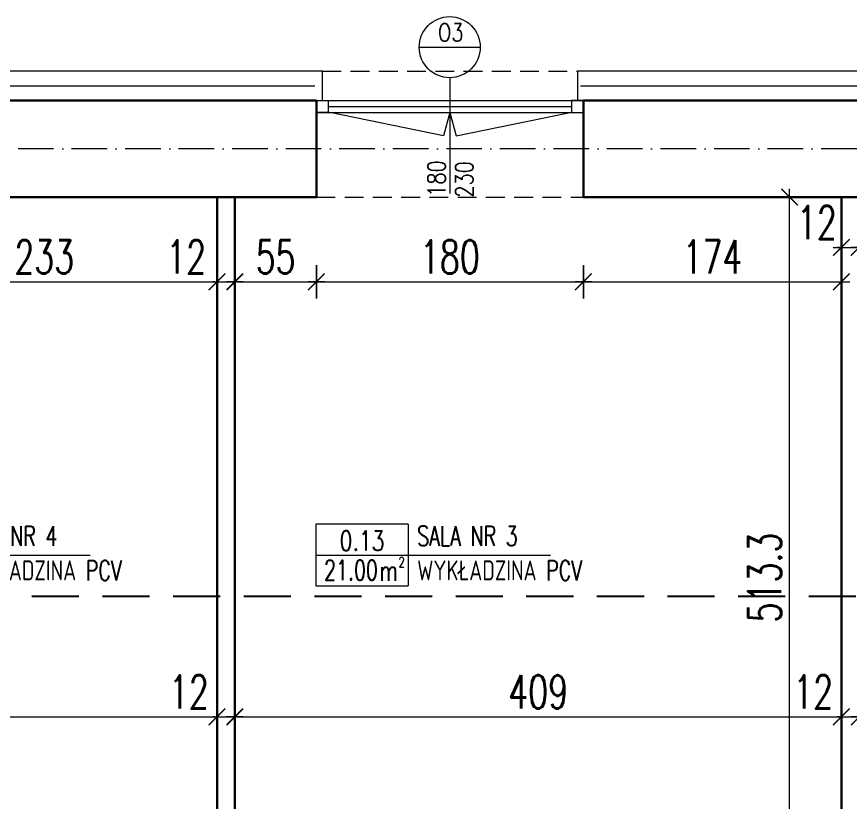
# Model space of a CAD drawing. Header units: millimetres. Extents: x -105266 to 178069, y 491 to 168574.
# Drawn here: x -44138 to -43576, y 56457 to 56987 of the extents above; entities that cross this region are included whole.
import ezdxf
from ezdxf.enums import TextEntityAlignment as Align

# ---------------------------------------------------------------- set-up
doc = ezdxf.new("R2010")
doc.units = ezdxf.units.MM
for name, pattern in [('ACAD_ISO10W100', [18, 12, -3, 0, -3]), ('DASHED', [19.05, 12.7, -6.35]), ('HIDDEN', [9.525, 6.35, -3.175])]:
    doc.linetypes.add(name, pattern=pattern)
doc.layers.get('defpoints').update_dxf_attribs({"color": 4})
for name, color, linetype, lineweight in [('A-izolacja', 4, 'BATTING', 5), ('A-murowane', 2, 'Continuous', 30), ('A-nad', 4, 'DASHED', 15), ('A-wykończenia', 6, 'Continuous', 13), ('A01_OSIE', 9, 'ACAD_ISO10W100', 9), ('A08_OPIS DRZWI_OKIEN', 9, 'Continuous', 9), ('A16_OPIS_POM', 2, 'Continuous', 9), ('A17_OPIS_WARSTW', 32, 'Continuous', 9), ('stolarka', 1, 'Continuous', 5)]:
    doc.layers.add(name, color=color, linetype=linetype, lineweight=lineweight)
doc.styles.add('ROMANS', font='romans', dxfattribs={"width": 0.7})
doc.styles.add('WYM', font='ROMANS.SHX', dxfattribs={"width": 0.75})
doc.linetypes.add('BATTING', pattern='A,0.00254,-2.54,[134,ltypeshp.shx,S=2.54,R=0,X=-2.54,Y=0],-5.08,[134,ltypeshp.shx,S=2.54,R=180,X=2.54,Y=0],-2.54', length=10.16254)
doc.dimstyles.new('PM-100', dxfattribs={"dimscale": 2.8, "dimtxt": 8, "dimasz": 0.5, "dimexe": 0, "dimexo": 0, "dimgap": 2, "dimtad": 1, "dimdec": 1, "dimrnd": 0.1, "dimzin": 13, "dimdsep": 46, "dimtxsty": 'ROMANS', "dimblk": 'Q', "dimcen": 0, "dimse1": 1, "dimse2": 1, "dimclrd": 256, "dimclre": 251, "dimclrt": 41, "dimadec": 1, "dimazin": 0, "dimtfac": 1, "dimtdec": 1, "dimtix": 1, "dimtmove": 1, "dimatfit": 0, "dimldrblk": 'NONE', "dimfxl": 1, "dimtolj": 1, "dimtzin": 13, "dimlwd": -1, "dimlwe": 0, "dimarcsym": 0})

# ---------------------------------------------------------------- blocks, each defined once
blk = doc.blocks.new('A$C053F561D')
at = {"layer": 'stolarka'}
for p, q in [((0, -2), (180, -2)), ((0, -10), (180, -10)), ((8, -6), (172, -6))]:
    blk.add_line(p, q, dxfattribs=at)
for points in [[(0, -2), (8, -2), (8, -10), (0, -10), (0, -2)], [(180, -2), (172, -2), (172, -10), (180, -10), (180, -2)]]:
    blk.add_lwpolyline(points, dxfattribs=at)
blk = doc.blocks.new('drzwi opis')
for p, q in [((-29.32, 124.88), (29.32, 124.88)), ((0, 95.56), (0, -15.56))]:
    blk.add_line(p, q)
blk.add_circle((0, 124.88), 29.32)
at = {"style": 'ROMANS', "width": 0.7}
for tag, p in [('WDNR', (1.09, 127.47)), ('WDPPOZ', (0, 102.7))]:
    blk.add_attdef(tag, text='', height=17, dxfattribs=at).set_placement(p, align=Align.CENTER)
for tag, p in [('WDS', (-4.07, -6.01)), ('WDH', (22.49, -6.37))]:
    blk.add_attdef(tag, text='', height=17, rotation=90, dxfattribs=at).set_placement(p, align=Align.CENTER)
blk = doc.blocks.new('opis-pomieszczenie')
for p, q in [((0, 21.79), (0, -21.42)), ((-64.77, 0), (99.88, 0))]:
    blk.add_line(p, q)
blk.add_lwpolyline([(0, 21.79), (-64.77, 21.79), (-64.77, -21.42), (0, -21.42)])
at = {"style": 'ROMANS', "width": 0.7}
for s, height, p in [('2', 7.15, (-4.55, -8.35)), ('m', 14.3, (-13.79, -17.95))]:
    blk.add_text(s, height=height, dxfattribs=at).set_placement(p, align=Align.CENTER)
for tag, p in [('POMIESZCZENIE', (6.3, 3.88)), ('POS', (6.3, -17.57))]:
    blk.add_attdef(tag, p, '', height=14.3, dxfattribs=at)
blk.add_attdef('NR', text='', height=14.3, dxfattribs=at).set_placement((-32.39, 2.83), align=Align.CENTER)
blk.add_attdef('POW', text='', height=14.3, dxfattribs=at).set_placement((-27, -17.41), align=Align.RIGHT)
blk = doc.blocks.new('Q')
for p, q in [((0, 8), (0, -8)), ((-4, 0), (4, 0))]:
    blk.add_line(p, q)
at = {"const_width": 0.7}
blk.add_lwpolyline([(4, 4), (-4, -4)], dxfattribs=at)
blk = doc.blocks.new('*D150')
at = {"layer": 'A17_OPIS_WARSTW', "transparency": 16777216}
blk.add_line((-44410.31, 56514.54), (-44004.11, 56514.54), dxfattribs=at)
at = {"layer": 'defpoints', "color": 0, "transparency": 16777216}
for p in [(-44411.71, 56744.1), (-44002.71, 56734.1), (-44002.71, 56514.54)]:
    blk.add_point(p, dxfattribs=at)
at = {"layer": 'A17_OPIS_WARSTW', "transparency": 16777216, "xscale": 1.399999999999999, "yscale": 1.399999999999999, "zscale": 1.399999999999999, "rotation": 180}
blk.add_blockref('Q', (-44411.71, 56514.54), dxfattribs=at)
at = {"layer": 'A17_OPIS_WARSTW', "transparency": 16777216, "xscale": 1.399999999999999, "yscale": 1.399999999999999, "zscale": 1.399999999999999}
blk.add_blockref('Q', (-44002.71, 56514.54), dxfattribs=at)
at = {"layer": 'A17_OPIS_WARSTW', "color": 41, "transparency": 16777216, "insert": (-44207.21, 56531.34), "char_height": 22.4, "attachment_point": 5, "style": 'ROMANS'}
blk.add_mtext('\\A1;409', dxfattribs=at)
blk = doc.blocks.new('_None')
blk = doc.blocks.new('*D310')
at = {"layer": 'A17_OPIS_WARSTW', "transparency": 16777216}
blk.add_line((-43989.31, 56514.54), (-43583.11, 56514.54), dxfattribs=at)
at = {"layer": 'defpoints', "color": 0, "transparency": 16777216}
for p in [(-43990.71, 56741.57), (-43581.71, 56697.52), (-43581.71, 56514.54)]:
    blk.add_point(p, dxfattribs=at)
at = {"layer": 'A17_OPIS_WARSTW', "transparency": 16777216, "xscale": 1.399999999999999, "yscale": 1.399999999999999, "zscale": 1.399999999999999, "rotation": 180}
blk.add_blockref('Q', (-43990.71, 56514.54), dxfattribs=at)
at = {"layer": 'A17_OPIS_WARSTW', "transparency": 16777216, "xscale": 1.399999999999999, "yscale": 1.399999999999999, "zscale": 1.399999999999999}
blk.add_blockref('Q', (-43581.71, 56514.54), dxfattribs=at)
at = {"layer": 'A17_OPIS_WARSTW', "color": 41, "transparency": 16777216, "insert": (-43786.21, 56531.34), "char_height": 22.4, "attachment_point": 5, "style": 'ROMANS'}
blk.add_mtext('\\A1;409', dxfattribs=at)
blk = doc.blocks.new('*D311')
at = {"layer": 'A17_OPIS_WARSTW', "transparency": 16777216}
blk.add_line((-43616.63, 56353.24), (-43616.63, 56863.74), dxfattribs=at)
at = {"layer": 'defpoints', "color": 0, "transparency": 16777216}
for p in [(-43935.71, 56865.14), (-43616.63, 56865.14), (-43736.21, 56351.84)]:
    blk.add_point(p, dxfattribs=at)
at = {"layer": 'A17_OPIS_WARSTW', "transparency": 16777216, "xscale": 1.399999999999999, "yscale": 1.399999999999999, "zscale": 1.399999999999999}
for p, rotation in [((-43616.63, 56865.14), 90), ((-43616.63, 56351.84), 270)]:
    blk.add_blockref('Q', p, dxfattribs=dict(at, rotation=rotation))
at = {"layer": 'A17_OPIS_WARSTW', "color": 41, "transparency": 16777216, "insert": (-43633.43, 56608.49), "char_height": 22.4, "attachment_point": 5, "rotation": 90, "style": 'ROMANS'}
blk.add_mtext('\\A1;513.3', dxfattribs=at)
blk = doc.blocks.new('*D320')
at = {"layer": 'A17_OPIS_WARSTW', "transparency": 16777216}
blk.add_line((-44234.31, 56807.94), (-44004.11, 56807.94), dxfattribs=at)
at = {"layer": 'defpoints', "color": 0, "transparency": 16777216}
for p in [(-44235.71, 56865.14), (-44002.71, 56865.14), (-44002.71, 56807.94)]:
    blk.add_point(p, dxfattribs=at)
at = {"layer": 'A17_OPIS_WARSTW', "transparency": 16777216, "xscale": 1.399999999999999, "yscale": 1.399999999999999, "zscale": 1.399999999999999, "rotation": 180}
blk.add_blockref('Q', (-44235.71, 56807.94), dxfattribs=at)
at = {"layer": 'A17_OPIS_WARSTW', "transparency": 16777216, "xscale": 1.399999999999999, "yscale": 1.399999999999999, "zscale": 1.399999999999999}
blk.add_blockref('Q', (-44002.71, 56807.94), dxfattribs=at)
at = {"layer": 'A17_OPIS_WARSTW', "color": 41, "transparency": 16777216, "insert": (-44119.21, 56824.74), "char_height": 22.4, "attachment_point": 5, "style": 'ROMANS'}
blk.add_mtext('\\A1;233', dxfattribs=at)
blk = doc.blocks.new('*D321')
at = {"layer": 'A17_OPIS_WARSTW', "transparency": 16777216}
for p, q in [((-44040.72, 56807.94), (-44002.71, 56807.94)), ((-44004.11, 56807.94), (-44005.51, 56807.94)), ((-44002.71, 56807.94), (-43990.71, 56807.94)), ((-44002.71, 56807.94), (-43990.71, 56807.94)), ((-43989.31, 56807.94), (-43987.91, 56807.94))]:
    blk.add_line(p, q, dxfattribs=at)
at = {"layer": 'defpoints', "color": 0, "transparency": 16777216}
for p in [(-44002.71, 56865.14), (-43990.71, 56865.14), (-43990.71, 56807.94)]:
    blk.add_point(p, dxfattribs=at)
at = {"layer": 'A17_OPIS_WARSTW', "transparency": 16777216, "xscale": 1.399999999999999, "yscale": 1.399999999999999, "zscale": 1.399999999999999}
blk.add_blockref('Q', (-44002.71, 56807.94), dxfattribs=at)
at = {"layer": 'A17_OPIS_WARSTW', "transparency": 16777216, "xscale": 1.399999999999999, "yscale": 1.399999999999999, "zscale": 1.399999999999999, "rotation": 180}
blk.add_blockref('Q', (-43990.71, 56807.94), dxfattribs=at)
at = {"layer": 'A17_OPIS_WARSTW', "color": 41, "transparency": 16777216, "insert": (-44023.55, 56824.74), "char_height": 22.4, "attachment_point": 5, "style": 'ROMANS'}
blk.add_mtext('\\A1;12', dxfattribs=at)
blk = doc.blocks.new('*D322')
at = {"layer": 'A17_OPIS_WARSTW', "transparency": 16777216}
blk.add_line((-43989.31, 56807.94), (-43937.11, 56807.94), dxfattribs=at)
at = {"layer": 'defpoints', "color": 0, "transparency": 16777216}
for p in [(-43990.71, 56865.14), (-43935.71, 56865.14), (-43935.71, 56807.94)]:
    blk.add_point(p, dxfattribs=at)
at = {"layer": 'A17_OPIS_WARSTW', "transparency": 16777216, "xscale": 1.399999999999999, "yscale": 1.399999999999999, "zscale": 1.399999999999999, "rotation": 180}
blk.add_blockref('Q', (-43990.71, 56807.94), dxfattribs=at)
at = {"layer": 'A17_OPIS_WARSTW', "transparency": 16777216, "xscale": 1.399999999999999, "yscale": 1.399999999999999, "zscale": 1.399999999999999}
blk.add_blockref('Q', (-43935.71, 56807.94), dxfattribs=at)
at = {"layer": 'A17_OPIS_WARSTW', "color": 41, "transparency": 16777216, "insert": (-43963.21, 56824.74), "char_height": 22.4, "attachment_point": 5, "style": 'ROMANS'}
blk.add_mtext('\\A1;55', dxfattribs=at)
blk = doc.blocks.new('*D162')
at = {"layer": 'A17_OPIS_WARSTW', "transparency": 16777216}
blk.add_line((-43934.31, 56807.94), (-43757.11, 56807.94), dxfattribs=at)
at = {"layer": 'defpoints', "color": 0, "transparency": 16777216}
for p in [(-43935.71, 56865.14), (-43755.71, 56865.14), (-43755.71, 56807.94)]:
    blk.add_point(p, dxfattribs=at)
at = {"layer": 'A17_OPIS_WARSTW', "transparency": 16777216, "xscale": 1.399999999999999, "yscale": 1.399999999999999, "zscale": 1.399999999999999, "rotation": 180}
blk.add_blockref('Q', (-43935.71, 56807.94), dxfattribs=at)
at = {"layer": 'A17_OPIS_WARSTW', "transparency": 16777216, "xscale": 1.399999999999999, "yscale": 1.399999999999999, "zscale": 1.399999999999999}
blk.add_blockref('Q', (-43755.71, 56807.94), dxfattribs=at)
at = {"layer": 'A17_OPIS_WARSTW', "color": 41, "transparency": 16777216, "insert": (-43845.71, 56824.74), "char_height": 22.4, "attachment_point": 5, "style": 'ROMANS'}
blk.add_mtext('\\A1;180', dxfattribs=at)
blk = doc.blocks.new('*D323')
at = {"layer": 'A17_OPIS_WARSTW', "transparency": 16777216}
blk.add_line((-43754.31, 56807.94), (-43583.11, 56807.94), dxfattribs=at)
at = {"layer": 'defpoints', "color": 0, "transparency": 16777216}
for p in [(-43755.71, 56865.14), (-43581.71, 56865.14), (-43581.71, 56807.94)]:
    blk.add_point(p, dxfattribs=at)
at = {"layer": 'A17_OPIS_WARSTW', "transparency": 16777216, "xscale": 1.399999999999999, "yscale": 1.399999999999999, "zscale": 1.399999999999999, "rotation": 180}
blk.add_blockref('Q', (-43755.71, 56807.94), dxfattribs=at)
at = {"layer": 'A17_OPIS_WARSTW', "transparency": 16777216, "xscale": 1.399999999999999, "yscale": 1.399999999999999, "zscale": 1.399999999999999}
blk.add_blockref('Q', (-43581.71, 56807.94), dxfattribs=at)
at = {"layer": 'A17_OPIS_WARSTW', "color": 41, "transparency": 16777216, "insert": (-43668.71, 56824.74), "char_height": 22.4, "attachment_point": 5, "style": 'ROMANS'}
blk.add_mtext('\\A1;174', dxfattribs=at)
blk = doc.blocks.new('*D324')
at = {"layer": 'A17_OPIS_WARSTW', "transparency": 16777216}
for p, q in [((-43583.11, 56831.16), (-43584.51, 56831.16)), ((-43581.71, 56831.16), (-43569.71, 56831.16)), ((-43568.31, 56831.16), (-43566.91, 56831.16))]:
    blk.add_line(p, q, dxfattribs=at)
at = {"layer": 'defpoints', "color": 0, "transparency": 16777216}
for p in [(-43581.71, 56865.14), (-43569.71, 56831.16), (-43569.71, 56831.16)]:
    blk.add_point(p, dxfattribs=at)
at = {"layer": 'A17_OPIS_WARSTW', "transparency": 16777216, "xscale": 1.399999999999999, "yscale": 1.399999999999999, "zscale": 1.399999999999999}
blk.add_blockref('Q', (-43581.71, 56831.16), dxfattribs=at)
at = {"layer": 'A17_OPIS_WARSTW', "transparency": 16777216, "xscale": 1.399999999999999, "yscale": 1.399999999999999, "zscale": 1.399999999999999, "rotation": 180}
blk.add_blockref('Q', (-43569.71, 56831.16), dxfattribs=at)
at = {"layer": 'A17_OPIS_WARSTW', "color": 41, "transparency": 16777216, "insert": (-43598.31, 56847.96), "char_height": 22.4, "attachment_point": 5, "style": 'ROMANS'}
blk.add_mtext('\\A1;12', dxfattribs=at)
blk = doc.blocks.new('*D217')
at = {"layer": 'A17_OPIS_WARSTW', "transparency": 16777216}
for p, q in [((-44004.11, 56514.54), (-44005.51, 56514.54)), ((-44002.71, 56514.54), (-43990.71, 56514.54)), ((-43989.31, 56514.54), (-43987.91, 56514.54))]:
    blk.add_line(p, q, dxfattribs=at)
at = {"layer": 'defpoints', "color": 0, "transparency": 16777216}
for p in [(-44002.71, 56571.75), (-43990.71, 56514.54), (-43990.71, 56514.54)]:
    blk.add_point(p, dxfattribs=at)
at = {"layer": 'A17_OPIS_WARSTW', "transparency": 16777216, "xscale": 1.399999999999999, "yscale": 1.399999999999999, "zscale": 1.399999999999999}
blk.add_blockref('Q', (-44002.71, 56514.54), dxfattribs=at)
at = {"layer": 'A17_OPIS_WARSTW', "transparency": 16777216, "xscale": 1.399999999999999, "yscale": 1.399999999999999, "zscale": 1.399999999999999, "rotation": 180}
blk.add_blockref('Q', (-43990.71, 56514.54), dxfattribs=at)
at = {"layer": 'A17_OPIS_WARSTW', "color": 41, "transparency": 16777216, "insert": (-44021.81, 56531.34), "char_height": 22.4, "attachment_point": 5, "style": 'ROMANS'}
blk.add_mtext('\\A1;12', dxfattribs=at)
blk = doc.blocks.new('*D218')
at = {"layer": 'A17_OPIS_WARSTW', "transparency": 16777216}
for p, q in [((-43583.11, 56514.54), (-43584.51, 56514.54)), ((-43581.71, 56514.54), (-43569.71, 56514.54)), ((-43568.31, 56514.54), (-43566.91, 56514.54))]:
    blk.add_line(p, q, dxfattribs=at)
at = {"layer": 'defpoints', "color": 0, "transparency": 16777216}
for p in [(-43581.71, 56571.75), (-43569.71, 56514.54), (-43569.71, 56514.54)]:
    blk.add_point(p, dxfattribs=at)
at = {"layer": 'A17_OPIS_WARSTW', "transparency": 16777216, "xscale": 1.399999999999999, "yscale": 1.399999999999999, "zscale": 1.399999999999999}
blk.add_blockref('Q', (-43581.71, 56514.54), dxfattribs=at)
at = {"layer": 'A17_OPIS_WARSTW', "transparency": 16777216, "xscale": 1.399999999999999, "yscale": 1.399999999999999, "zscale": 1.399999999999999, "rotation": 180}
blk.add_blockref('Q', (-43569.71, 56514.54), dxfattribs=at)
at = {"layer": 'A17_OPIS_WARSTW', "color": 41, "transparency": 16777216, "insert": (-43600.81, 56531.34), "char_height": 22.4, "attachment_point": 5, "style": 'ROMANS'}
blk.add_mtext('\\A1;12', dxfattribs=at)

msp = doc.modelspace()

# ---------------------------------------------------------------- linework, layer by layer
at = {"layer": 'A-izolacja', "ltscale": 0.9}
for p, q in [((-43936.71, 56939.82), (-44237.71, 56939.82)), ((-43327.71, 56939.86), (-43757.71, 56939.86))]:
    msp.add_line(p, q, dxfattribs=at)
at = {"layer": 'A-murowane'}
for p, q in [((-44002.71, 56865.14), (-44002.71, 56377.82)), ((-43990.71, 56865.14), (-43990.71, 56377.82)), ((-43581.71, 56865.14), (-43581.71, 56351.84))]:
    msp.add_line(p, q, dxfattribs=at)
for points in [[(-44235.71, 56930.14), (-44235.71, 56865.14), (-43935.71, 56865.14), (-43935.71, 56930.14)], [(-43755.71, 56930.14), (-43327.71, 56930.14), (-43327.71, 56865.14), (-43755.71, 56865.14)]]:
    msp.add_lwpolyline(points, close=True, dxfattribs=at)
at = {"layer": 'A-nad'}
for p, q in [((-43931.71, 56950.14), (-43759.71, 56950.14)), ((-43757.71, 56940.14), (-43755.71, 56940.14)), ((-43935.71, 56865.14), (-43755.71, 56865.14))]:
    msp.add_line(p, q, dxfattribs=at)
at = {"layer": 'A-wykończenia'}
for points in [[(-43931.71, 56930.14), (-43931.71, 56950.14), (-44239.71, 56950.14), (-44239.71, 56930.14)], [(-43323.71, 56928.14), (-43323.71, 56950.14), (-43759.71, 56950.14), (-43759.71, 56930.14)]]:
    msp.add_lwpolyline(points, dxfattribs=at)
at = {"layer": 'A01_OSIE', "ltscale": 2}
msp.add_line((-42488.41, 56897.64), (-44941.71, 56897.64), dxfattribs=at)
at = {"layer": 'A08_OPIS DRZWI_OKIEN'}
for points in [[(-43845.71, 56922.14), (-43849.99, 56906.32), (-43926.71, 56922.14)], [(-43845.71, 56922.14), (-43841.42, 56906.32), (-43764.71, 56922.14)]]:
    msp.add_lwpolyline(points, dxfattribs=at)
at = {"layer": 'defpoints', "linetype": 'HIDDEN', "ltscale": 5}
msp.add_line((-45746.81, 56595.9), (-42462.69, 56595.9), dxfattribs=at)

# ---------------------------------------------------------------- block references
at = {"layer": 'A-murowane'}
msp.add_blockref('A$C053F561D', (-43935.71, 56932.14), dxfattribs=at)
at = {"layer": 'A08_OPIS DRZWI_OKIEN'}
ref = msp.add_blockref('drzwi opis', (-43845.82, 56878.55), dxfattribs=dict(at, xscale=0.702000000001135, yscale=0.702000000001135, zscale=0.702000000001135))
ref.add_attrib('WDNR', 'O3', dxfattribs={"layer": '0', "height": 11.934, "style": 'WYM', "width": 0.8}).set_placement((-43845.17, 56970.23), align=Align.CENTER)
ref.add_attrib('WDS', '180', dxfattribs={"layer": '0', "height": 11.934, "rotation": 90, "style": 'WYM', "width": 0.8}).set_placement((-43848.68, 56877.61), align=Align.CENTER)
ref.add_attrib('WDH', '230', dxfattribs={"layer": '0', "height": 11.934, "rotation": 90, "style": 'WYM', "width": 0.8}).set_placement((-43830.03, 56877.03), align=Align.CENTER)
at = {"layer": 'A16_OPIS_POM'}
ref = msp.add_blockref('opis-pomieszczenie', (-44184.25, 56623.47), dxfattribs=dict(at, xscale=0.9600000000064028, yscale=0.9600000000064028, zscale=0.9600000000064028))
ref.add_attrib('NR', '0.12', dxfattribs={"layer": '0', "height": 13.44, "style": 'ROMANS', "width": 0.75}).set_placement((-44215.35, 56626.62), align=Align.CENTER)
ref.add_attrib('POMIESZCZENIE', 'SALA NR 4', (-44178.21, 56629.78), dxfattribs={"layer": '0', "height": 13.44, "style": 'ROMANS', "width": 0.7})
ref.add_attrib('POS', 'WYKŁADZINA PCV', (-44178.21, 56606.6), dxfattribs={"layer": '0', "height": 13.44, "style": 'ROMANS', "width": 0.7})
ref.add_attrib('POW', '20.9', dxfattribs={"layer": '0', "height": 13.44, "style": 'ROMANS', "width": 0.7}).set_placement((-44204.7, 56606.76), align=Align.RIGHT)
ref = msp.add_blockref('opis-pomieszczenie', (-43873.82, 56623.47), dxfattribs=dict(at, xscale=0.9600000000064028, yscale=0.9600000000064028, zscale=0.9600000000064028))
ref.add_attrib('NR', '0.13', dxfattribs={"layer": '0', "height": 13.44, "style": 'ROMANS', "width": 0.75}).set_placement((-43904.91, 56626.62), align=Align.CENTER)
ref.add_attrib('POMIESZCZENIE', 'SALA NR 3', (-43867.77, 56629.78), dxfattribs={"layer": '0', "height": 13.44, "style": 'ROMANS', "width": 0.7})
ref.add_attrib('POS', 'WYKŁADZINA PCV', (-43867.77, 56606.6), dxfattribs={"layer": '0', "height": 13.44, "style": 'ROMANS', "width": 0.7})
ref.add_attrib('POW', '21.00', dxfattribs={"layer": '0', "height": 13.44, "style": 'ROMANS', "width": 0.7}).set_placement((-43894.27, 56606.76), align=Align.RIGHT)

# ---------------------------------------------------------------- dimensions: what is measured, and where the dimension line sits
at = {"layer": 'A17_OPIS_WARSTW'}
dim = msp.add_linear_dim(base=(-43616.63, 56865.14), p1=(-43736.21, 56351.84), p2=(-43935.71, 56865.14), angle=90, dimstyle='PM-100', dxfattribs=at)
dim.commit()
dim.dimension.update_dxf_attribs({"geometry": '*D311', "text_midpoint": (-43633.43, 56608.49)})
for base, p1, p2, picture, middle in [((-44002.71, 56807.94), (-44235.71, 56865.14), (-44002.71, 56865.14), '*D320', (-44119.21, 56824.74)), ((-43935.71, 56807.94), (-43990.71, 56865.14), (-43935.71, 56865.14), '*D322', (-43963.21, 56824.74)), ((-43755.71, 56807.94), (-43935.71, 56865.14), (-43755.71, 56865.14), '*D162', (-43845.71, 56824.74)), ((-43581.71, 56807.94), (-43755.71, 56865.14), (-43581.71, 56865.14), '*D323', (-43668.71, 56824.74)), ((-44002.71, 56514.54), (-44411.71, 56744.1), (-44002.71, 56734.1), '*D150', (-44207.21, 56531.34)), ((-43581.71, 56514.54), (-43990.71, 56741.57), (-43581.71, 56697.52), '*D310', (-43786.21, 56531.34))]:
    dim = msp.add_linear_dim(base=base, p1=p1, p2=p2, dimstyle='PM-100', dxfattribs=at)
    dim.commit()
    dim.dimension.update_dxf_attribs({"geometry": picture, "text_midpoint": middle})
for base, p1, p2, picture, middle in [((-43990.71, 56807.94), (-44002.71, 56865.14), (-43990.71, 56865.14), '*D321', (-44023.55, 56807.94)), ((-43569.71, 56831.16), (-43581.71, 56865.14), (-43569.71, 56831.16), '*D324', (-43598.31, 56831.16)), ((-43990.71, 56514.54), (-44002.71, 56571.75), (-43990.71, 56514.54), '*D217', (-44021.81, 56514.54)), ((-43569.71, 56514.54), (-43581.71, 56571.75), (-43569.71, 56514.54), '*D218', (-43600.81, 56514.54))]:
    dim = msp.add_linear_dim(base=base, p1=p1, p2=p2, dimstyle='PM-100', dxfattribs=at)
    dim.commit()
    dim.dimension.update_dxf_attribs({"geometry": picture, "text_midpoint": middle, "dimtype": 160})

doc.saveas('drawing.dxf')
